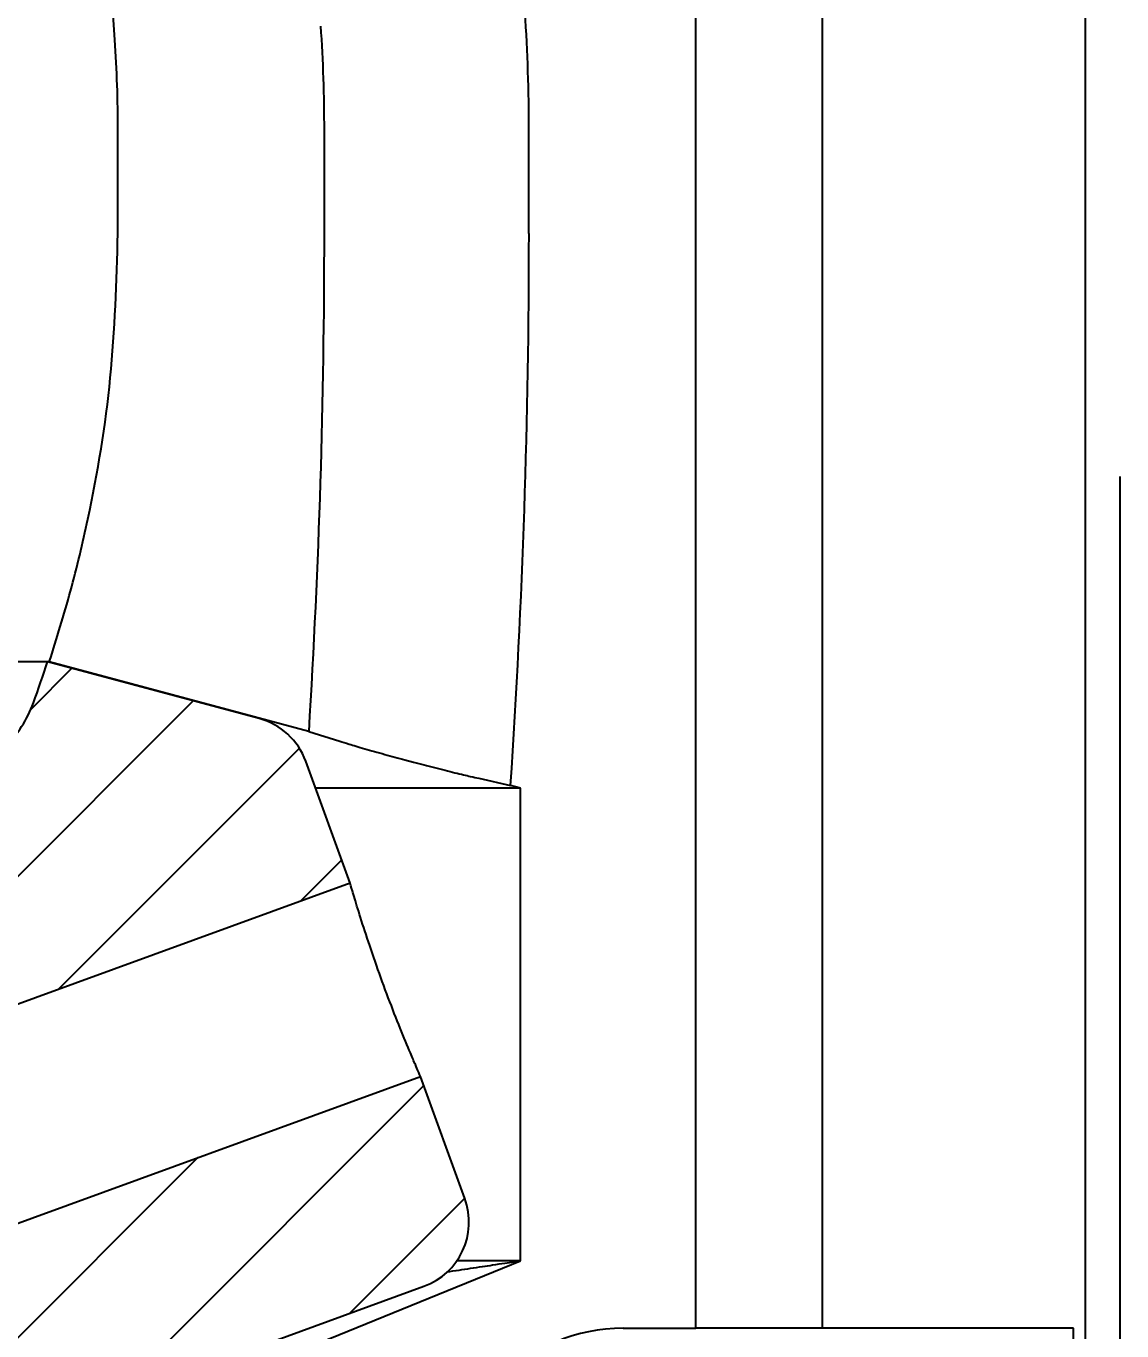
# Model space of a CAD drawing. Header units: millimetres. Extents: x 8 to 832, y 8 to 585.
# Drawn here: x 551.84 to 583.83, y 150.48 to 188.56 of the extents above; entities that cross this region are included whole.
import ezdxf

# ---------------------------------------------------------------- set-up
doc = ezdxf.new("R2010")
doc.units = ezdxf.units.MM
doc.layers.add('DIMENSIONS', color=2, linetype='Continuous')
doc.layers.add('HATCH', color=3, linetype='Continuous')
doc.layers.add('OUTLINE', color=7, linetype='Continuous', lineweight=25)
doc.styles.add('SLDTEXTSTYLE0', font='TXT', dxfattribs={"width": 0.75})
doc.dimstyles.new('SLDDIMSTYLE0', dxfattribs={"dimtxt": 3.5, "dimasz": 2, "dimexe": 0, "dimexo": 0.0625, "dimgap": 0.875, "dimtad": 1, "dimrnd": 1e-09, "dimzin": 12, "dimdsep": 46, "dimtxsty": 'SLDTEXTSTYLE0', "dimsah": 1, "dimcen": 0.09, "dimadec": 0, "dimazin": 3, "dimtfac": 1, "dimtofl": 0, "dimtmove": 0, "dimatfit": 3, "dimfxl": 0, "dimfrac": 2, "dimtolj": 1, "dimtzin": 12, "dimarcsym": 0})

# ---------------------------------------------------------------- blocks, each defined once
blk = doc.blocks.new('SW_HATCH_0')
at = {"layer": 'HATCH', "color": 0}
for p, q in [((301.904, -34.856), (300.705, -36.054)), ((305.445, -35.805), (294.448, -46.802)), ((308.55, -37.19), (301.507, -44.233)), ((309.783, -40.447), (308.567, -41.663)), ((312.179, -47.031), (281.85, -77.36)), ((305.587, -49.133), (281.85, -72.87)), ((313.377, -50.323), (310.02, -53.68))]:
    blk.add_line(p, q, dxfattribs=at)
blk = doc.blocks.new('_D_13')
at = {"layer": 'DIMENSIONS'}
for p, q in [((583.772, 175.413), (583.772, 68.582)), ((520.272, 130.638), (520.272, 68.582)), ((520.272, 70.582), (583.772, 70.582))]:
    blk.add_line(p, q, dxfattribs=at)
for points in [[(520.272, 70.582), (522.272, 70.082), (522.272, 71.082)], [(583.772, 70.582), (581.772, 71.082), (581.772, 70.082)]]:
    blk.add_solid(points, dxfattribs=at)
at = {"layer": 'DIMENSIONS', "insert": (547.497, 75.094), "char_height": 3.5, "attachment_point": 1, "style": 'SLDTEXTSTYLE0'}
blk.add_mtext('63,5', dxfattribs=at)
blk = doc.blocks.new('_D_14')
at = {"layer": 'DIMENSIONS'}
for p, q in [((583.772, 159.239), (583.772, 68.582)), ((647.272, 133.525), (647.272, 68.582)), ((647.272, 70.582), (583.772, 70.582))]:
    blk.add_line(p, q, dxfattribs=at)
for points in [[(583.772, 70.582), (585.772, 70.082), (585.772, 71.082)], [(647.272, 70.582), (645.272, 71.082), (645.272, 70.082)]]:
    blk.add_solid(points, dxfattribs=at)
at = {"layer": 'DIMENSIONS', "insert": (610.997, 75.094), "char_height": 3.5, "attachment_point": 1, "style": 'SLDTEXTSTYLE0'}
blk.add_mtext('63,5', dxfattribs=at)

msp = doc.modelspace()

# ---------------------------------------------------------------- linework, layer by layer
at = {"layer": 'OUTLINE'}
for p, q in [((571.393, 150.557), (571.393, 408.812)), ((575.092, 150.557), (575.092, 408.812)), ((582.772, 139.557), (582.772, 408.812)), ((554.522, 182.507), (554.522, 185.507)), ((560.549, 182.507), (560.549, 185.507)), ((566.522, 182.507), (566.522, 185.507)), ((552.469, 170.007), (546.883, 170.007)), ((558.646, 168.352), (552.469, 170.007)), ((552.519, 170.007), (552.469, 170.007)), ((560.1, 167.976), (552.519, 170.007)), ((560.1, 167.976), (561, 167.694)), ((561.304, 163.543), (560.007, 167.104)), ((562.901, 167.147), (563.149, 167.081)), ((565.054, 166.611), (565.984, 166.399)), ((566.272, 166.322), (560.292, 166.322)), ((566.272, 166.322), (565.984, 166.399)), ((566.272, 152.526), (566.272, 166.322)), ((561.304, 163.543), (545.622, 157.836)), ((531.272, 146.228), (563.356, 157.905)), ((564.652, 154.344), (563.356, 157.905)), ((557.822, 149.087), (566.272, 152.526)), ((566.272, 152.526), (564.42, 152.526)), ((556.797, 149.357), (563.456, 151.781)), ((569.272, 150.557), (571.393, 150.557)), ((573.272, 150.557), (571.393, 150.557)), ((575.092, 150.557), (573.272, 150.557)), ((582.418, 150.557), (575.092, 150.557)), ((582.418, 139.557), (582.418, 150.557))]:
    msp.add_line(p, q, dxfattribs=at)
at = {"layer": 'OUTLINE', "flags": 128}
msp.add_lwpolyline([(554.434, 188.161), (553.779, 198.015), (551.993, 224.871)], dxfattribs=at)
at = {"layer": 'OUTLINE'}
for centre, radius, start, end in [((514.522, 185.507), 52, 0, 3.8049), ((514.522, 185.507), 46.027, 0, 3.8049), ((325.102, 182.507), 235.447, 356.46155, 0), ((325.102, 182.507), 241.421, 356.17428, 0), ((514.522, 182.507), 39.953, 339.9456, 341.7676), ((548.765, 170.007), 3.5, 314.6636, 339.9456), ((558.128, 166.42), 2, 20, 75), ((562.772, 153.66), 2, 290, 20), ((569.272, 145.557), 5, 90, 180)]:
    msp.add_arc(centre, radius, start, end, dxfattribs=at)
for points, knots in [([(554.522, 185.507), (554.519, 185.949), (554.511, 186.835), (554.46, 187.719), (554.434, 188.161)], [0, 0, 0, 0, 0.4997243, 1, 1, 1, 1]), ([(552.519, 170.007), (552.733, 170.693), (553.162, 172.068), (553.816, 174.823), (554.395, 178.302), (554.48, 181.1), (554.522, 182.507)], [0, 0, 0, 0, 0.169674, 0.339845, 0.668102, 1, 1, 1, 1]), ([(561, 167.694), (561.078, 167.668), (561.234, 167.616), (561.709, 167.475), (562.282, 167.313), (562.702, 167.2), (562.901, 167.147)], [0, 0, 0, 0, 0.254356, 0.508629, 0.76687, 1, 1, 1, 1]), ([(563.149, 167.081), (563.356, 167.026), (563.788, 166.913), (564.375, 166.766), (564.835, 166.656), (564.984, 166.626), (565.054, 166.611)], [0, 0, 0, 0, 0.243182, 0.506344, 0.76656, 1, 1, 1, 1]), ([(563.356, 157.905), (563.352, 157.913), (563.342, 157.937), (563.239, 158.17), (563.038, 158.641), (562.768, 159.292), (562.416, 160.192), (562.064, 161.156), (561.753, 162.074), (561.51, 162.842), (561.354, 163.369), (561.306, 163.535), (561.304, 163.542), (561.304, 163.543)], [0, 0, 0, 0, 0.0542897, 0.1613776, 0.2301196, 0.3374835, 0.4448534, 0.5520834, 0.6591617, 0.7663517, 0.873749, 0.9811158, 1, 1, 1, 1]), ([(564.124, 152.201), (564.364, 152.238), (564.889, 152.318), (565.579, 152.422), (566.155, 152.509), (566.233, 152.521), (566.272, 152.526)], [0, 0, 0, 0, 0.175689, 0.384731, 0.691165, 1, 1, 1, 1])]:
    msp.add_open_spline(points, degree=3, knots=knots, dxfattribs=at)

# ---------------------------------------------------------------- block references
at = {"layer": 'HATCH'}
msp.add_blockref('SW_HATCH_0', (251.272, 204.673), dxfattribs=at)

# ---------------------------------------------------------------- dimensions: what is measured, and where the dimension line sits
at = {"layer": 'DIMENSIONS'}
for p1, picture, middle in [((520.272, 302.392), '_D_13', (552.022, 73.358)), ((647.272, 302.392), '_D_14', (615.522, 73.358))]:
    dim = msp.add_linear_dim(base=(583.772, 73.358), p1=p1, p2=(583.772, 302.392), dimstyle='SLDDIMSTYLE0', dxfattribs=at)
    dim.commit()
    dim.dimension.update_dxf_attribs({"geometry": picture, "text_midpoint": middle, "dimtype": 160})

doc.saveas('drawing.dxf')
